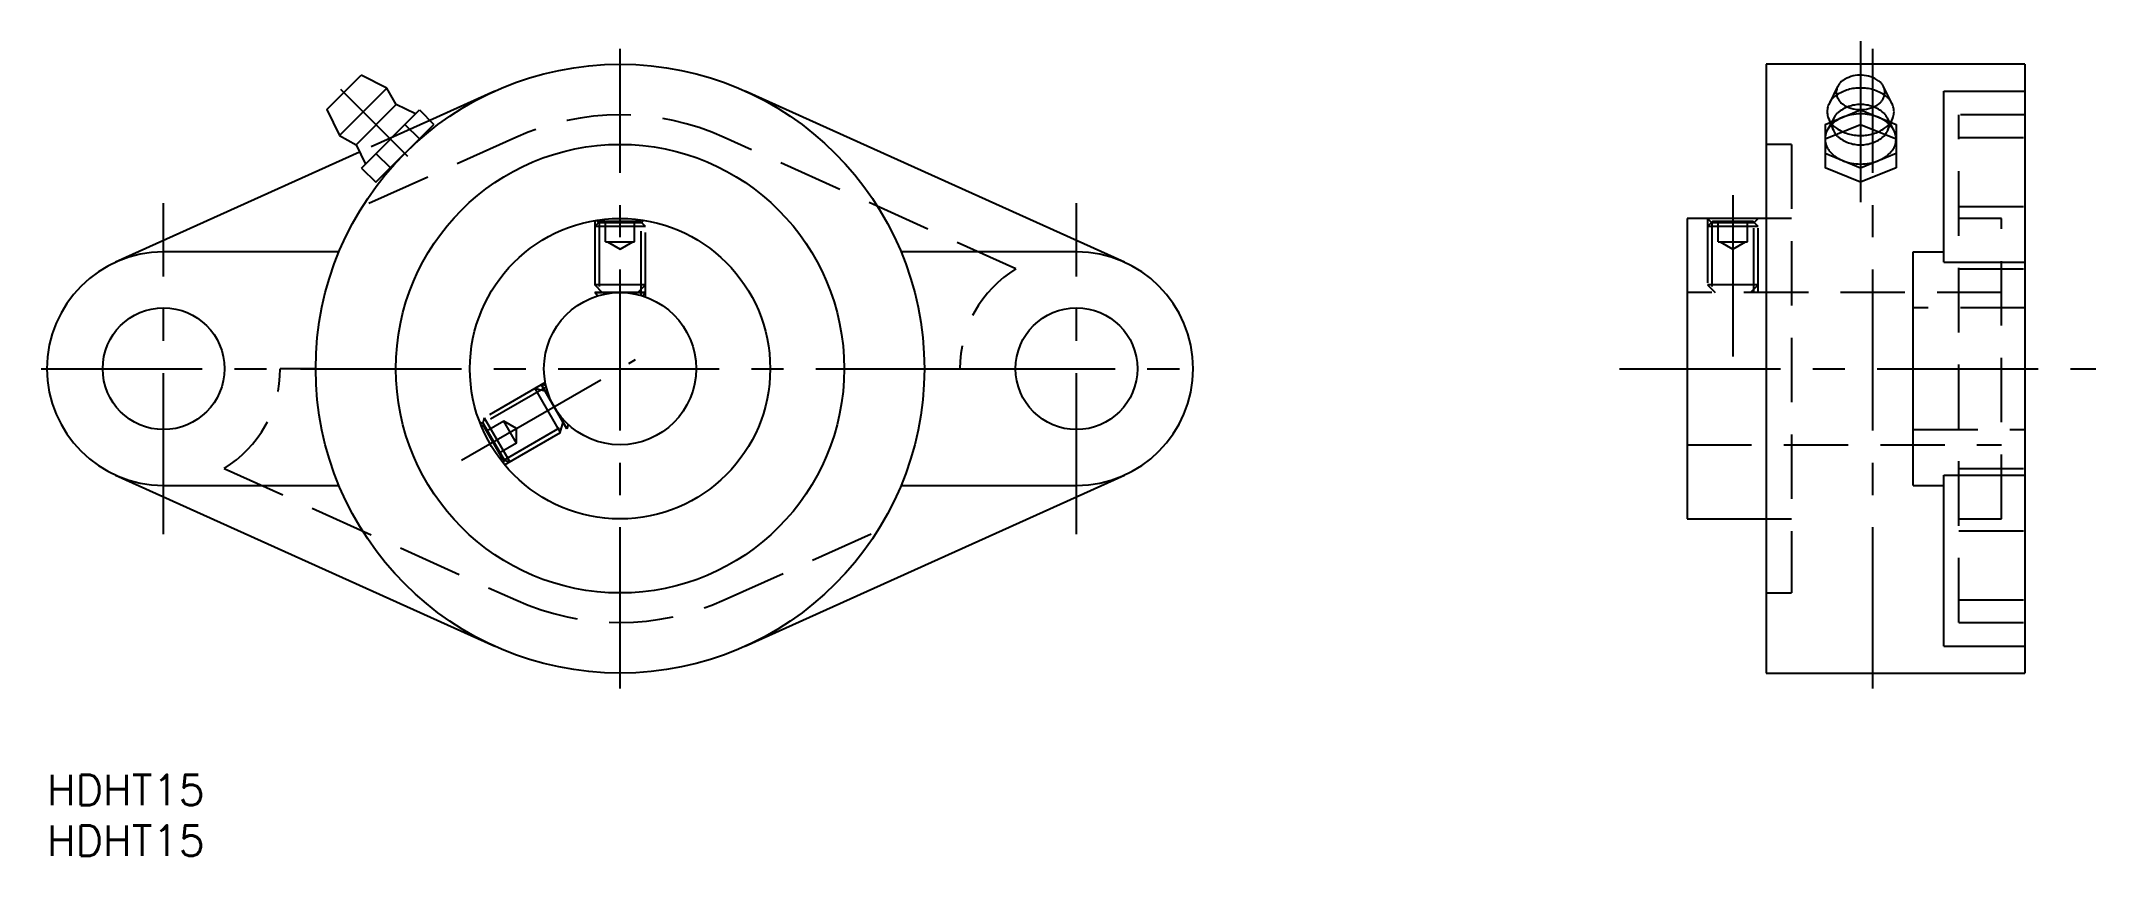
# Model space of a CAD drawing. Extents: x -1 to 202, y -8 to 72.
import ezdxf

# ---------------------------------------------------------------- set-up
doc = ezdxf.new("R2010")
doc.units = 0
doc.header["$LTSCALE"] = 0.5
doc.linetypes.add('CENTER', pattern=[50.8, 31.75, -6.35, 6.35, -6.35])
doc.linetypes.add('DASHED', pattern=[19.05, 12.7, -6.35])
for name, color, linetype in [('MSM_CENTER', 1, 'CENTER'), ('MSM_CONTINUOUS', 7, 'CONTINUOUS'), ('MSM_DASHED', 4, 'DASHED'), ('MSM_PART_NUMBER', 7, 'CONTINUOUS')]:
    doc.layers.add(name, color=color, linetype=linetype)
doc.styles.get("Standard").update_dxf_attribs({"font": 'txt.shx', "height": 3, "bigfont": 'bigfont.shx'})

msp = doc.modelspace()

# ---------------------------------------------------------------- linework, layer by layer
at = {"layer": 'MSM_CENTER'}
for p, q in [((56.5, 8.5), (56.5, 71.5)), ((178.8, 72.27), (178.8, 55.93)), ((180, 8.5), (180, 71.5)), ((35.59, 60.91), (28.98, 67.52)), ((166.2, 57.09), (166.2, 39.19)), ((11.5, 23.68), (11.5, 56.32)), ((101.5, 23.68), (101.5, 56.32)), ((40.87, 30.97), (58.03, 40.89)), ((-0.57, 40), (23.57, 40)), ((25, 40), (88, 40)), ((89.43, 40), (113.58, 40)), ((155.03, 40), (202, 40))]:
    msp.add_line(p, q, dxfattribs=at)
at = {"layer": 'MSM_CONTINUOUS'}
for p, q in [((27.58, 65.53), (30.97, 68.92)), ((33.52, 67.65), (30.97, 68.92)), ((195, 70), (169.5, 70)), ((169.5, 70), (169.5, 10)), ((195, 70), (195, 10)), ((28.85, 62.98), (33.52, 67.65)), ((34.44, 66.02), (33.52, 67.65)), ((44.17, 67.35), (37.76, 64.46)), ((106.23, 50.48), (68.83, 67.35)), ((187, 50.48), (187, 67.35)), ((187, 67.35), (195, 67.35)), ((27.58, 65.53), (28.85, 62.98)), ((30.48, 62.06), (34.44, 66.02)), ((31.01, 59.77), (36.73, 65.49)), ((36.35, 65.1), (34.44, 66.02)), ((36.73, 65.49), (38.14, 64.07)), ((28.85, 62.98), (30.48, 62.06)), ((32.43, 58.36), (38.14, 64.07)), ((35.3, 64.06), (36.72, 62.64)), ((30.83, 61.33), (6.77, 50.48)), ((30.48, 62.06), (31.4, 60.15)), ((32.44, 61.2), (33.86, 59.78)), ((31.01, 59.77), (32.43, 58.36)), ((169.5, 54.8), (161.7, 54.8)), ((161.7, 54.8), (161.7, 25.2)), ((28.79, 51.5), (11.5, 51.5)), ((101.5, 51.5), (84.21, 51.5)), ((184, 51.5), (187, 51.5)), ((184, 28.5), (184, 51.5)), ((187, 50.48), (195, 50.48)), ((6.77, 29.52), (44.17, 12.65)), ((11.5, 28.5), (28.79, 28.5)), ((68.83, 12.65), (106.23, 29.52)), ((84.21, 28.5), (101.5, 28.5)), ((184, 28.5), (187, 28.5)), ((187, 12.65), (187, 29.52)), ((187, 29.52), (195, 29.52)), ((161.7, 25.2), (169.5, 25.2)), ((187, 12.65), (195, 12.65)), ((169.5, 10), (195, 10))]:
    msp.add_line(p, q, dxfattribs=at)
for centre, radius in [((56.5, 40), 30), ((56.5, 40), 22.1), ((56.5, 40), 14.8), ((56.5, 40), 7.5), ((11.5, 40), 6), ((101.5, 40), 6)]:
    msp.add_circle(centre, radius, dxfattribs=at)
for centre, start, end in [((11.5, 40), 90, 270), ((101.5, 40), 270, 90)]:
    msp.add_arc(centre, 11.5, start, end, dxfattribs=at)
at = {"layer": 'MSM_DASHED'}
for p, q in [((176.54, 67.79), (175.69, 66.09)), ((181.91, 66.09), (181.06, 67.79)), ((175.3, 64.06), (178.8, 65.49)), ((178.8, 65.49), (182.3, 64.06)), ((188.5, 15), (188.5, 65)), ((195, 65), (188.5, 65)), ((37.76, 64.46), (30.83, 61.33)), ((175.3, 62.64), (178.8, 64.07)), ((175.3, 64.06), (175.3, 59.78)), ((176.18, 64.73), (175.52, 63.49)), ((175.63, 64.67), (176.11, 63.49)), ((178.8, 64.07), (182.3, 62.64)), ((182.08, 63.49), (181.42, 64.73)), ((181.49, 63.49), (181.97, 64.67)), ((182.3, 64.06), (182.3, 59.78)), ((46.22, 62.79), (31.11, 55.97)), ((95.52, 49.83), (66.78, 62.79)), ((172, 62.1), (169.5, 62.1)), ((172, 62.1), (172, 17.9)), ((178.8, 59.77), (175.3, 61.2)), ((182.3, 61.2), (178.8, 59.77)), ((188.5, 62.79), (195, 62.79)), ((178.8, 58.36), (175.3, 59.78)), ((182.3, 59.78), (178.8, 58.36)), ((163.7, 54.8), (164.13, 54.37)), ((163.7, 54.8), (163.7, 47.5)), ((168.27, 54.37), (168.7, 54.8)), ((168.7, 47.5), (168.7, 54.8)), ((172, 54.8), (169.5, 54.8)), ((188.5, 55.97), (195, 55.97)), ((192.7, 54.8), (188.5, 54.8)), ((192.7, 25.2), (192.7, 54.8)), ((54, 54.59), (54, 47.07)), ((54.49, 54.5), (54, 54.01)), ((59, 54.01), (54, 54.01)), ((54.19, 54.61), (54.43, 54.37)), ((54.43, 54.44), (54.43, 47.21)), ((58.57, 54.37), (54.43, 54.37)), ((58.51, 54.5), (54.49, 54.5)), ((55.06, 52.5), (55.06, 54.5)), ((57.94, 52.5), (57.94, 54.5)), ((59, 54.01), (58.51, 54.5)), ((58.57, 54.37), (58.82, 54.62)), ((58.57, 47.21), (58.57, 54.44)), ((59, 47.07), (59, 54.59)), ((164.19, 54.5), (163.7, 54.01)), ((168.7, 54.01), (163.7, 54.01)), ((164.13, 54.44), (164.13, 47.5)), ((168.27, 54.37), (164.13, 54.37)), ((168.21, 54.5), (164.19, 54.5)), ((164.76, 52.5), (164.76, 54.5)), ((167.64, 52.5), (167.64, 54.5)), ((168.7, 54.01), (168.21, 54.5)), ((168.27, 47.5), (168.27, 54.44)), ((55.06, 52.5), (57.94, 52.5)), ((55.25, 52.5), (56.5, 51.78)), ((56.5, 51.78), (57.75, 52.5)), ((164.76, 52.5), (167.64, 52.5)), ((164.95, 52.5), (166.2, 51.78)), ((166.2, 51.78), (167.45, 52.5)), ((188.5, 49.83), (195, 49.83)), ((54, 48.25), (54.75, 47.5)), ((59, 48.25), (54, 48.25)), ((59, 47.5), (54, 47.5)), ((54.29, 47.17), (54, 47.5)), ((54, 47.5), (59, 47.5)), ((58.25, 47.5), (59, 48.25)), ((58.71, 47.17), (59, 47.5)), ((192.7, 47.5), (161.7, 47.5)), ((163.7, 48.25), (164.45, 47.5)), ((168.7, 48.25), (163.7, 48.25)), ((167.95, 47.5), (168.7, 48.25)), ((195, 46), (184, 46)), ((26.5, 40), (23, 40)), ((49.13, 38.63), (42.62, 34.87)), ((86.5, 40), (90, 40)), ((188.5, 40), (195, 40)), ((49.22, 38.19), (42.96, 34.57)), ((49.13, 37.77), (48.11, 38.04)), ((48.11, 38.04), (50.61, 33.71)), ((49.19, 38.33), (48.75, 38.42)), ((48.75, 38.42), (51.25, 34.08)), ((51.25, 34.08), (48.75, 38.42)), ((43.02, 34.61), (42.69, 34.7)), ((43.12, 35.16), (42.94, 34.49)), ((42.94, 34.49), (44.95, 31.01)), ((43.02, 34.61), (45.09, 31.03)), ((43.12, 35.16), (45.62, 30.83)), ((45.05, 34.83), (43.32, 33.83)), ((45.03, 30.99), (51.29, 34.6)), ((46.3, 32.67), (45.05, 34.83)), ((46.3, 34.11), (45.05, 34.83)), ((50.61, 33.71), (50.88, 34.73)), ((51.4, 34.5), (51.25, 34.08)), ((46.3, 32.67), (44.57, 31.67)), ((45.12, 30.54), (51.63, 34.3)), ((46.3, 32.67), (46.3, 34.11)), ((161.7, 32.5), (192.7, 32.5)), ((184, 34), (195, 34)), ((44.95, 31.01), (45.62, 30.83)), ((45, 30.69), (45.09, 31.03)), ((17.48, 30.17), (46.22, 17.21)), ((188.5, 30.17), (195, 30.17)), ((169.5, 25.2), (172, 25.2)), ((188.5, 25.2), (192.7, 25.2)), ((66.78, 17.21), (81.89, 24.03)), ((188.5, 24.03), (195, 24.03)), ((169.5, 17.9), (172, 17.9)), ((188.5, 17.21), (195, 17.21)), ((188.5, 15), (195, 15))]:
    msp.add_line(p, q, dxfattribs=at)
for centre, radius, start, end in [((178.79, 65.78), 3.14, 54.6409, 119.834), ((177.52, 65.24), 2.02, 122.3563, 177.7725), ((177.91, 67.16), 1.51, 116.9364, 177.4617), ((177.91, 67.29), 1.51, 182.5383, 243.0636), ((178.73, 63.56), 4.09, 89.04, 124.1082), ((178.87, 63.56), 4.09, 55.8918, 90.96), ((179.78, 67.19), 1.42, 1.5522, 54.4243), ((179.69, 67.29), 1.51, 307.7217, 357.4617), ((180.08, 65.24), 2.02, 2.2275, 57.6437), ((56.5, 40), 25, 65.7253, 114.2747), ((177.52, 65.39), 2.02, 182.2275, 237.6437), ((177.65, 63.99), 1.65, 132.2599, 178.1984), ((178.74, 62.64), 3.38, 88.923, 130.592), ((178.8, 60.32), 4.78, 68.5428, 111.4572), ((178.8, 68.71), 3.19, 240.4041, 304.7301), ((178.86, 62.64), 3.38, 49.408, 91.077), ((179.95, 63.99), 1.65, 1.8016, 47.7401), ((180.08, 65.39), 2.02, 302.3563, 357.7725), ((177.12, 62.62), 1.82, 151.4406, 214.701), ((178.05, 62.02), 2.92, 109.9589, 149.7956), ((177.65, 64.09), 1.65, 181.8016, 227.7401), ((178.73, 67.07), 4.09, 235.8918, 270.96), ((178.74, 65.44), 3.38, 229.408, 271.077), ((178.87, 67.07), 4.09, 269.04, 304.1082), ((178.86, 65.44), 3.38, 268.923, 310.592), ((179.55, 62.02), 2.92, 30.2044, 70.0411), ((179.95, 64.09), 1.65, 312.2599, 358.1984), ((180.48, 62.62), 1.82, 325.299, 28.5594), ((178.08, 63.3), 2.99, 214.7712, 246.694), ((179.52, 63.3), 2.99, 293.306, 325.2288), ((178.8, 64.94), 4.78, 248.5428, 291.4572), ((101.5, 40), 11.5, 121.308, 180), ((11.5, 40), 11.5, 301.308, 0), ((56.5, 40), 25, 245.7253, 294.2747)]:
    msp.add_arc(centre, radius, start, end, dxfattribs=at)

# ---------------------------------------------------------------- texts
at = {"layer": 'MSM_PART_NUMBER'}
for p in [(0, -3), (0, -8)]:
    msp.add_text('HDHT15', height=3, dxfattribs=at).set_placement(p)

doc.saveas('drawing.dxf')
